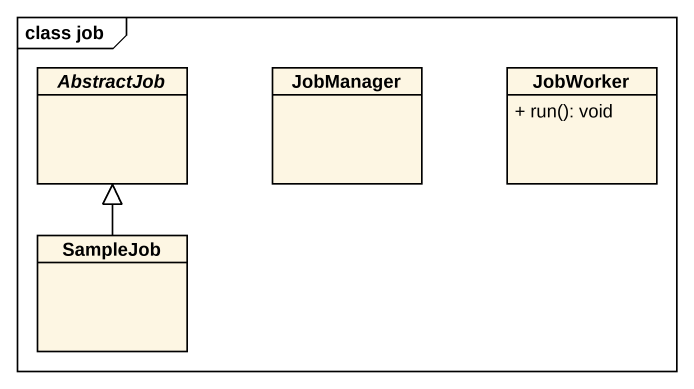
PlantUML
@startuml
mainframe class job
hide circle
hide empty members
skinparam classAttributeIconSize 0
abstract class AbstractJob
class JobManager
class JobWorker {
  + run(): void
}
class SampleJob
SampleJob -up-|> AbstractJob
@enduml
